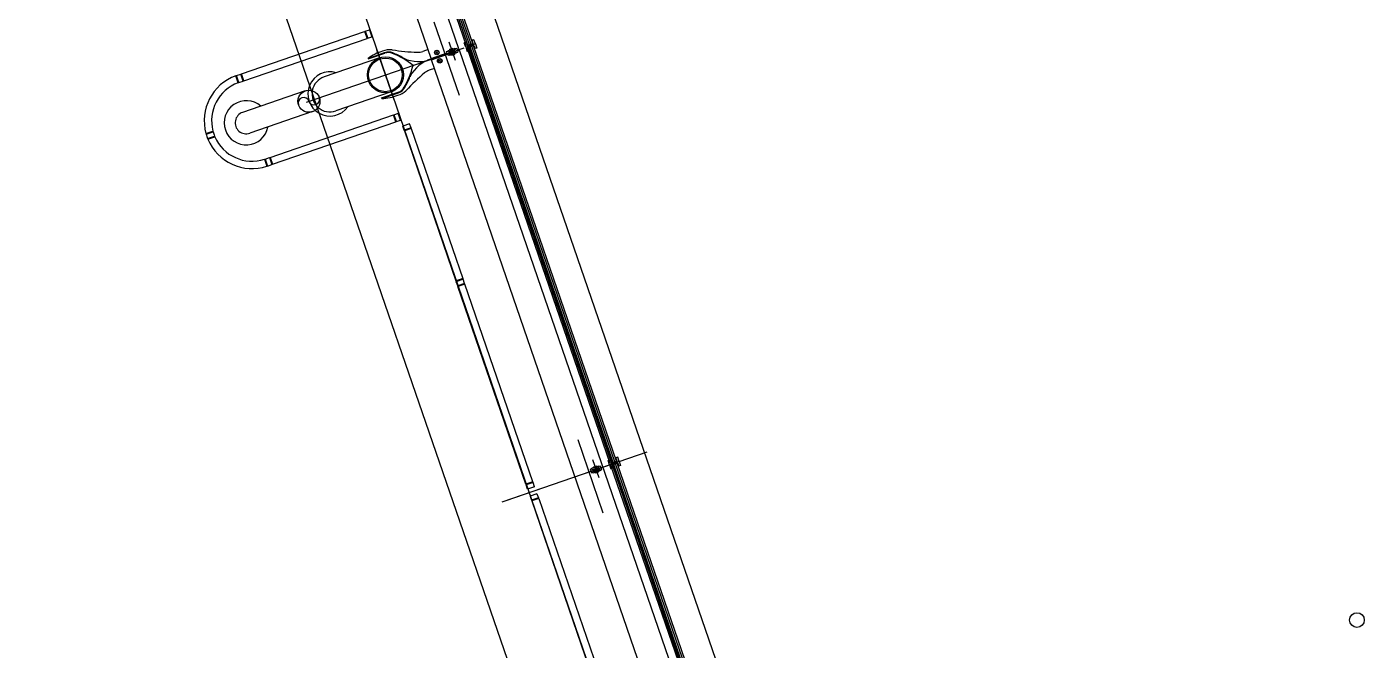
# Model space of a CAD drawing. Extents: x 809487 to 809680, y 818779 to 819225.
# Drawn here: x 809647.13 to 809656.22, y 818863.41 to 818867.65 of the extents above; entities that cross this region are included whole.
import ezdxf

# ---------------------------------------------------------------- set-up
doc = ezdxf.new("R2010")
doc.units = 0
for name, color, linetype in [('F-RC', 7, 'Continuous'), ('MAJ082__', 7, 'Continuous'), ('MAJ214__', 7, 'Continuous'), ('MAJ270__', 7, 'Continuous'), ('MAJ292__', 7, 'Continuous')]:
    doc.layers.add(name, color=color, linetype=linetype)

msp = doc.modelspace()

# ---------------------------------------------------------------- linework, layer by layer
at = {"layer": 'F-RC'}
for p, q in [((809648.5928, 818867.3268), (809649.4302, 818867.6152)), ((809648.6091, 818867.2796), (809649.4465, 818867.5679)), ((809649.4302, 818867.6152), (809649.4465, 818867.5679)), ((809649.4308, 818867.6133), (809649.4356, 818867.6149)), ((809649.4349, 818867.6168), (809649.4633, 818867.6266)), ((809649.4349, 818867.6168), (809649.4512, 818867.5695)), ((809649.4458, 818867.5698), (809649.4505, 818867.5714)), ((809649.4512, 818867.5695), (809649.4796, 818867.5793)), ((809649.4633, 818867.6266), (809649.4796, 818867.5793)), ((809648.5713, 818867.2665), (809648.555, 818867.3138)), ((809648.5598, 818867.3155), (809648.5881, 818867.3252)), ((809648.576, 818867.2682), (809648.5598, 818867.3155)), ((809648.6044, 818867.2779), (809648.5881, 818867.3252)), ((809648.5888, 818867.3233), (809648.5935, 818867.325)), ((809648.6091, 818867.2796), (809648.5928, 818867.3268)), ((809648.6037, 818867.2798), (809648.6085, 818867.2815)), ((809648.576, 818867.2682), (809648.6044, 818867.2779)), ((809648.7882, 818866.7595), (809649.6255, 818867.0479)), ((809649.6418, 818867.0006), (809649.6255, 818867.0479)), ((809649.6262, 818867.046), (809649.6309, 818867.0476)), ((809649.6303, 818867.0495), (809649.6586, 818867.0592)), ((809649.6465, 818867.0022), (809649.6303, 818867.0495)), ((809649.6465, 818867.0022), (809649.6749, 818867.012)), ((809649.6749, 818867.012), (809649.6586, 818867.0592)), ((809648.3523, 818866.9215), (809648.3997, 818866.9378)), ((809648.3537, 818866.9166), (809648.4011, 818866.9329)), ((809648.8045, 818866.7123), (809649.6418, 818867.0006)), ((809649.6412, 818867.0025), (809649.6459, 818867.0041)), ((809649.736, 818866.9881), (809649.6887, 818866.9718)), ((809649.6985, 818866.9434), (809649.6887, 818866.9718)), ((809649.7458, 818866.9597), (809649.6985, 818866.9434)), ((809649.7474, 818866.955), (809649.7001, 818866.9387)), ((809649.7001, 818866.9387), (809650.0509, 818865.9199)), ((809649.702, 818866.9393), (809649.7004, 818866.9441)), ((809649.7458, 818866.9597), (809649.736, 818866.9881)), ((809649.7455, 818866.9543), (809649.7439, 818866.959)), ((809649.7474, 818866.955), (809650.0982, 818865.9362)), ((809648.3635, 818866.8883), (809648.4108, 818866.9046)), ((809648.3654, 818866.8836), (809648.4127, 818866.9)), ((809648.7504, 818866.7466), (809648.7666, 818866.6993)), ((809648.7551, 818866.7481), (809648.7835, 818866.7579)), ((809648.7551, 818866.7481), (809648.7714, 818866.7009)), ((809648.7835, 818866.7579), (809648.7997, 818866.7106)), ((809648.7841, 818866.756), (809648.7888, 818866.7576)), ((809648.7882, 818866.7595), (809648.8045, 818866.7123)), ((809648.7714, 818866.7009), (809648.7997, 818866.7106)), ((809648.7991, 818866.7125), (809648.8038, 818866.7141)), ((809650.0786, 818865.9294), (809650.0509, 818865.9199)), ((809650.0998, 818865.9314), (809650.0526, 818865.9152)), ((809650.0544, 818865.9158), (809650.0528, 818865.9205)), ((809650.0982, 818865.9362), (809650.0786, 818865.9294)), ((809650.0979, 818865.9308), (809650.0963, 818865.9355)), ((809650.1096, 818865.9031), (809650.0998, 818865.9314)), ((809650.0623, 818865.8868), (809650.0526, 818865.9152)), ((809650.1096, 818865.9031), (809650.0623, 818865.8868)), ((809650.1112, 818865.8984), (809650.064, 818865.8821)), ((809650.5263, 818864.5394), (809650.064, 818865.8821)), ((809650.0658, 818865.8827), (809650.0642, 818865.8875)), ((809650.1093, 818865.8977), (809650.1077, 818865.9024)), ((809650.5735, 818864.5557), (809650.1112, 818865.8984)), ((809650.5735, 818864.5557), (809650.5263, 818864.5394)), ((809650.5733, 818864.5503), (809650.5716, 818864.5551)), ((809650.5752, 818864.551), (809650.5279, 818864.5347)), ((809650.5377, 818864.5063), (809650.5279, 818864.5347)), ((809650.5298, 818864.5354), (809650.5281, 818864.5401)), ((809650.5849, 818864.5226), (809650.5377, 818864.5063)), ((809650.6012, 818864.4753), (809650.5539, 818864.4591)), ((809650.5849, 818864.5226), (809650.5752, 818864.551)), ((809650.6012, 818864.4753), (809650.611, 818864.447)), ((809650.5539, 818864.4591), (809650.5637, 818864.4307)), ((809650.611, 818864.447), (809650.5637, 818864.4307)), ((809650.6126, 818864.4423), (809650.5653, 818864.426)), ((809650.5653, 818864.426), (809651.0199, 818863.1059)), ((809650.5656, 818864.4314), (809650.5672, 818864.4266)), ((809650.6091, 818864.4463), (809650.6107, 818864.4416)), ((809650.6126, 818864.4423), (809651.067, 818863.1225))]:
    msp.add_line(p, q, dxfattribs=at)
for radius, start, end in [(0.325, 109.88151, 195.47188), (0.323, 108.99968, 109.88697), (0.275, 110.0418, 194.82936), (0.277, 108.99968, 110.03427), (0.325, 196.35465, 199), (0.323, 195.45001, 196.33825), (0.277, 194.85953, 195.89583), (0.275, 195.87323, 199), (0.275, 199, 202.12677), (0.325, 199, 201.64535), (0.323, 201.66174, 202.54999), (0.325, 202.52811, 288.11849), (0.277, 202.10417, 203.14047), (0.275, 203.17064, 287.9582), (0.277, 287.96572, 289.00032), (0.323, 288.11303, 289.00032)]:
    msp.add_arc((809648.6656, 818867.0082), radius, start, end, dxfattribs=at)
at = {"layer": 'MAJ082__'}
for p, q in [((809649.027, 818867.2119), (809648.6013, 818867.0653)), ((809649.0759, 818867.0701), (809648.6501, 818866.9235))]:
    msp.add_line(p, q, dxfattribs=at)
msp.add_circle((809649.0514, 818867.141), 0.075, dxfattribs=at)
for centre, radius, start, end in [((809648.6257, 818866.9944), 0.15, 49, 349), ((809649.016, 818867.1288), 0.0375, 19, 199), ((809649.0869, 818867.1532), 0.0375, 199, 19), ((809648.6257, 818866.9944), 0.075, 108.99964, 289.00049)]:
    msp.add_arc(centre, radius, start, end, dxfattribs=at)
at = {"layer": 'MAJ214__'}
for p, q in [((809650.0709, 818867.4974), (809648.1192, 818873.1657)), ((809650.1316, 818867.5209), (809649.1598, 818870.3433)), ((809650.1323, 818867.5211), (809649.1605, 818870.3435)), ((809650.1418, 818867.5244), (809649.17, 818870.3468)), ((809650.1531, 818867.5283), (809649.1813, 818870.3507)), ((809649.8818, 818867.4322), (809649.9906, 818867.4697)), ((809649.8851, 818867.4228), (809649.9938, 818867.4602)), ((809649.9873, 818867.4791), (809649.9977, 818867.4827)), ((809649.9906, 818867.4697), (809649.9873, 818867.4791)), ((809649.9971, 818867.4508), (809649.9938, 818867.4602)), ((809650.042, 818867.4993), (809649.998, 818867.4841)), ((809649.9994, 818867.4767), (809650.007, 818867.4793)), ((809650.0127, 818867.4627), (809650.0051, 818867.4601)), ((809650.0071, 818867.4793), (809650.0379, 818867.4899)), ((809650.0078, 818867.4917), (809650.0296, 818867.4992)), ((809650.0084, 818867.493), (809650.0078, 818867.4917)), ((809650.0078, 818867.4917), (809650.0088, 818867.4889)), ((809650.0283, 818867.4999), (809650.0084, 818867.493)), ((809650.0088, 818867.4889), (809650.0305, 818867.4964)), ((809650.0112, 818867.4897), (809650.0108, 818867.4891)), ((809650.011, 818867.4886), (809650.0108, 818867.4891)), ((809650.0128, 818867.4628), (809650.0436, 818867.4734)), ((809650.0418, 818867.4638), (809650.02, 818867.4563)), ((809650.0427, 818867.4609), (809650.021, 818867.4535)), ((809650.0282, 818867.4956), (809650.0288, 818867.4953)), ((809650.0283, 818867.4999), (809650.0296, 818867.4992)), ((809650.029, 818867.4948), (809650.0288, 818867.4953)), ((809650.0296, 818867.4992), (809650.0305, 818867.4964)), ((809650.0455, 818867.4926), (809650.0379, 818867.4899)), ((809650.0399, 818867.4631), (809650.0396, 818867.4641)), ((809650.0418, 818867.4638), (809650.0427, 818867.4609)), ((809650.0421, 818867.4597), (809650.0427, 818867.4609)), ((809650.0431, 818867.4983), (809650.0535, 818867.5019)), ((809650.0528, 818867.47), (809650.0632, 818867.4736)), ((809650.0535, 818867.5019), (809650.0567, 818867.4925)), ((809650.0567, 818867.4925), (809650.0709, 818867.4974)), ((809650.06, 818867.483), (809650.0742, 818867.4879)), ((809650.06, 818867.483), (809650.0632, 818867.4736)), ((809652.026, 818861.8195), (809650.0742, 818867.4879)), ((809651.1083, 818864.6843), (809650.1365, 818867.5067)), ((809651.109, 818864.6846), (809650.1372, 818867.507)), ((809651.1185, 818864.6878), (809650.1467, 818867.5102)), ((809651.1298, 818864.6918), (809650.158, 818867.5141)), ((809650.0075, 818867.4544), (809649.9971, 818867.4508)), ((809650.02, 818867.4563), (809650.021, 818867.4535)), ((809650.0223, 818867.4528), (809650.021, 818867.4535)), ((809650.0219, 818867.4569), (809650.0216, 818867.4579)), ((809650.0223, 818867.4528), (809650.0421, 818867.4597)), ((809650.964, 818864.6426), (809650.9744, 818864.6462)), ((809651.0187, 818864.6627), (809650.9747, 818864.6476)), ((809650.9838, 818864.6428), (809651.0146, 818864.6534)), ((809650.9845, 818864.6552), (809651.0063, 818864.6627)), ((809650.9851, 818864.6565), (809650.9845, 818864.6552)), ((809650.9845, 818864.6552), (809650.9855, 818864.6524)), ((809651.005, 818864.6633), (809650.9851, 818864.6565)), ((809650.9855, 818864.6524), (809651.0072, 818864.6598)), ((809650.9879, 818864.6532), (809650.9876, 818864.6525)), ((809650.9877, 818864.6521), (809650.9876, 818864.6525)), ((809651.0049, 818864.659), (809651.0055, 818864.6587)), ((809651.005, 818864.6633), (809651.0063, 818864.6627)), ((809651.0057, 818864.6582), (809651.0055, 818864.6587)), ((809651.0063, 818864.6627), (809651.0072, 818864.6598)), ((809651.0222, 818864.656), (809651.0146, 818864.6534)), ((809651.0198, 818864.6618), (809651.0302, 818864.6654)), ((809651.0302, 818864.6654), (809651.04, 818864.637)), ((809652.085, 818861.8478), (809651.1132, 818864.6702)), ((809652.0858, 818861.848), (809651.1139, 818864.6704)), ((809652.0952, 818861.8513), (809651.1234, 818864.6737)), ((809652.1066, 818861.8552), (809651.1347, 818864.6776)), ((809650.9738, 818864.6142), (809650.964, 818864.6426)), ((809650.9842, 818864.6178), (809650.9738, 818864.6142)), ((809650.9761, 818864.6401), (809650.9837, 818864.6427)), ((809650.9894, 818864.6262), (809650.9818, 818864.6236)), ((809650.9895, 818864.6262), (809651.0203, 818864.6368)), ((809651.0185, 818864.6272), (809650.9967, 818864.6197)), ((809650.9967, 818864.6197), (809650.9977, 818864.6169)), ((809651.0195, 818864.6244), (809650.9977, 818864.6169)), ((809650.999, 818864.6163), (809650.9977, 818864.6169)), ((809650.9986, 818864.6204), (809650.9983, 818864.6213)), ((809650.999, 818864.6163), (809651.0188, 818864.6231)), ((809651.0166, 818864.6266), (809651.0163, 818864.6275)), ((809651.0185, 818864.6272), (809651.0195, 818864.6244)), ((809651.0188, 818864.6231), (809651.0195, 818864.6244)), ((809651.0295, 818864.6334), (809651.04, 818864.637))]:
    msp.add_line(p, q, dxfattribs=at)
for points in [[(809649.4534, 818867.4318), (809649.5662, 818867.4707)], [(809650.0086, 818867.4534), (809650.0526, 818867.4686)], [(809649.5472, 818867.1593), (809649.66, 818867.1982)], [(809650.9853, 818864.6169), (809651.0293, 818864.632)]]:
    msp.add_lwpolyline(points, dxfattribs=at)
for centre, radius in [((809649.921, 818867.4722), 0.0155), ((809649.921, 818867.4722), 0.0135), ((809649.921, 818867.4722), 0.0042), ((809650.0253, 818867.4763), 0.006), ((809649.9405, 818867.4154), 0.0155), ((809649.9405, 818867.4154), 0.0135), ((809649.9405, 818867.4154), 0.0042), ((809651.002, 818864.6398), 0.006)]:
    msp.add_circle(centre, radius, dxfattribs=at)
for centre, radius, start, end in [((809649.592, 818867.3958), 0.0792, 68.03764, 109), ((809649.4096, 818866.9434), 0.567, 59.89592, 68.03764), ((809650.0253, 818867.4763), 0.0095, 146.69488, 251.30512), ((809650.0253, 818867.4763), 0.0109, 101.1265, 116.87349), ((809650.0253, 818867.4763), 0.0109, 281.1265, 296.87349), ((809650.0253, 818867.4763), 0.0095, 325.18264, 72.81736), ((809649.704, 818867.4512), 0.02, 239.89592, 251.32459), ((809649.7959, 818867.6409), 0.2307, 244.76877, 292.32268), ((809649.9459, 818867.2055), 0.2307, 105.67731, 153.23123), ((809649.9459, 818867.2055), 0.2307, 105.67731, 112.32268), ((809649.7959, 818867.6409), 0.2307, 285.67731, 292.32268), ((809649.2119, 818867.5173), 0.567, 329.96236, 338.10407), ((809649.7566, 818867.2984), 0.02, 146.67541, 158.10407), ((809649.6342, 818867.2731), 0.0792, 289, 329.96236), ((809651.002, 818864.6398), 0.0095, 146.69488, 251.30512), ((809651.002, 818864.6398), 0.0109, 101.1265, 116.87349), ((809651.002, 818864.6398), 0.0095, 325.18264, 72.81736), ((809651.002, 818864.6398), 0.0109, 281.1265, 296.87349)]:
    msp.add_arc(centre, radius, start, end, dxfattribs=at)
for points, degree in [([(809649.9977, 818867.4834), (809649.9977, 818867.4835), (809649.9977, 818867.4835), (809649.9977, 818867.4836), (809649.9977, 818867.4837), (809649.9978, 818867.4838), (809649.9978, 818867.4838), (809649.9978, 818867.4839), (809649.9978, 818867.4839), (809649.9978, 818867.4839), (809649.9978, 818867.484), (809649.9979, 818867.484), (809649.9979, 818867.4841), (809649.998, 818867.4841), (809649.998, 818867.4841), (809649.998, 818867.4841)], 3), ([(809649.9985, 818867.4772), (809649.9985, 818867.4776), (809649.9984, 818867.4779), (809649.9982, 818867.4788), (809649.9981, 818867.4793), (809649.9979, 818867.4804), (809649.9978, 818867.481), (809649.9977, 818867.4822), (809649.9977, 818867.4828), (809649.9977, 818867.4834)], 3), ([(809649.9985, 818867.4772), (809649.9986, 818867.4772), (809649.9986, 818867.4772), (809649.9986, 818867.4771), (809649.9986, 818867.4771), (809649.9986, 818867.4771), (809649.9986, 818867.4771), (809649.9986, 818867.4771)], 3), ([(809649.9994, 818867.4767), (809649.9994, 818867.4767), (809649.9994, 818867.4767), (809649.9993, 818867.4767), (809649.9993, 818867.4767), (809649.9992, 818867.4766), (809649.9992, 818867.4766), (809649.9991, 818867.4767), (809649.999, 818867.4767), (809649.9988, 818867.4767), (809649.9988, 818867.4768), (809649.9987, 818867.4769), (809649.9986, 818867.477), (809649.9986, 818867.4771)], 3), ([(809650.0047, 818867.4594), (809650.0047, 818867.4594), (809650.0047, 818867.4594), (809650.0047, 818867.4595), (809650.0047, 818867.4596), (809650.0047, 818867.4598), (809650.0047, 818867.4598), (809650.0048, 818867.46), (809650.0049, 818867.46), (809650.005, 818867.4601), (809650.005, 818867.4601), (809650.0051, 818867.4601), (809650.0051, 818867.4601), (809650.0051, 818867.4601)], 3), ([(809650.007, 818867.4793), (809650.007, 818867.4793), (809650.007, 818867.4793), (809650.007, 818867.4791), (809650.0071, 818867.4789), (809650.0072, 818867.4783), (809650.0073, 818867.4779), (809650.0075, 818867.4767), (809650.0076, 818867.4757), (809650.008, 818867.4734), (809650.0083, 818867.4722), (809650.0091, 818867.4699), (809650.0096, 818867.4688), (809650.0106, 818867.4667), (809650.0111, 818867.4658), (809650.0118, 818867.4645), (809650.0121, 818867.464), (809650.0124, 818867.4633), (809650.0125, 818867.4631), (809650.0126, 818867.4629), (809650.0127, 818867.4628), (809650.0127, 818867.4627)], 3), ([(809650.007, 818867.4793), (809650.007, 818867.4793), (809650.0071, 818867.4793), (809650.0071, 818867.4793)], 2), ([(809650.0128, 818867.4628), (809650.0128, 818867.4628), (809650.0127, 818867.4628), (809650.0127, 818867.4627)], 2), ([(809650.0128, 818867.4628), (809650.0128, 818867.4628), (809650.0127, 818867.4628), (809650.0127, 818867.4627)], 2), ([(809650.0182, 818867.4829), (809650.0182, 818867.4829), (809650.0182, 818867.4828), (809650.0181, 818867.4828), (809650.0181, 818867.4827), (809650.0179, 818867.4824), (809650.0178, 818867.4823), (809650.0176, 818867.4819), (809650.0175, 818867.4817), (809650.0173, 818867.4816)], 3), ([(809650.0203, 818867.4861), (809650.0192, 818867.4844), (809650.0182, 818867.4829)], 2), ([(809650.0222, 818867.4673), (809650.0224, 818867.4673), (809650.0226, 818867.4672), (809650.023, 818867.4671), (809650.0232, 818867.467), (809650.0235, 818867.4669), (809650.0236, 818867.4669), (809650.0237, 818867.4669), (809650.0237, 818867.4669), (809650.0237, 818867.4668)], 3), ([(809650.0268, 818867.4858), (809650.0251, 818867.4864), (809650.0232, 818867.4871)], 2), ([(809650.0237, 818867.4668), (809650.0254, 818867.4663), (809650.0274, 818867.4656)], 2), ([(809650.0283, 818867.4853), (809650.0281, 818867.4854), (809650.0279, 818867.4855), (809650.0275, 818867.4856), (809650.0273, 818867.4857), (809650.0271, 818867.4858), (809650.027, 818867.4858), (809650.0269, 818867.4858), (809650.0269, 818867.4858), (809650.0268, 818867.4858)], 3), ([(809650.0302, 818867.4666), (809650.0314, 818867.4683), (809650.0324, 818867.4698)], 2), ([(809650.0324, 818867.4698), (809650.0324, 818867.4698), (809650.0324, 818867.4699), (809650.0324, 818867.4699), (809650.0325, 818867.47), (809650.0326, 818867.4702), (809650.0328, 818867.4704), (809650.033, 818867.4708), (809650.0331, 818867.471), (809650.0332, 818867.4711)], 3), ([(809650.0436, 818867.4734), (809650.0436, 818867.4734), (809650.0436, 818867.4734), (809650.0435, 818867.4736), (809650.0435, 818867.4738), (809650.0433, 818867.4744), (809650.0433, 818867.4747), (809650.0431, 818867.476), (809650.043, 818867.477), (809650.0425, 818867.4793), (809650.0422, 818867.4805), (809650.0415, 818867.4828), (809650.041, 818867.4839), (809650.04, 818867.486), (809650.0395, 818867.4869), (809650.0388, 818867.4882), (809650.0385, 818867.4887), (809650.0381, 818867.4893), (809650.038, 818867.4896), (809650.0379, 818867.4898), (809650.0379, 818867.4899), (809650.0379, 818867.4899)], 3), ([(809650.042, 818867.4993), (809650.042, 818867.4993), (809650.042, 818867.4993), (809650.0421, 818867.4993), (809650.0422, 818867.4993), (809650.0422, 818867.4992), (809650.0423, 818867.4992), (809650.0423, 818867.4992), (809650.0424, 818867.4992), (809650.0424, 818867.4991), (809650.0424, 818867.4991), (809650.0425, 818867.4991), (809650.0425, 818867.499), (809650.0426, 818867.499), (809650.0426, 818867.4989), (809650.0427, 818867.4989)], 3), ([(809650.0427, 818867.4989), (809650.043, 818867.4984), (809650.0434, 818867.4979), (809650.0441, 818867.4969), (809650.0444, 818867.4964), (809650.0449, 818867.4954), (809650.0452, 818867.495), (809650.0455, 818867.4942), (809650.0457, 818867.4938), (809650.0458, 818867.4935)], 3), ([(809650.0512, 818867.476), (809650.0505, 818867.4758), (809650.0499, 818867.4756), (809650.0483, 818867.475), (809650.0474, 818867.4747), (809650.0458, 818867.4742), (809650.0452, 818867.474), (809650.0443, 818867.4736), (809650.0439, 818867.4735), (809650.0436, 818867.4734)], 3), ([(809650.0512, 818867.476), (809650.0503, 818867.4757), (809650.0494, 818867.4754), (809650.0486, 818867.4751), (809650.0473, 818867.4747), (809650.046, 818867.4742), (809650.0447, 818867.4738), (809650.0444, 818867.4737), (809650.044, 818867.4735), (809650.0436, 818867.4734)], 3), ([(809650.0459, 818867.4933), (809650.0459, 818867.4933), (809650.0459, 818867.4933), (809650.0459, 818867.4932), (809650.0459, 818867.4931), (809650.0459, 818867.4929), (809650.0458, 818867.4929), (809650.0458, 818867.4927), (809650.0457, 818867.4927), (809650.0456, 818867.4926), (809650.0456, 818867.4926), (809650.0455, 818867.4926), (809650.0455, 818867.4926), (809650.0455, 818867.4926)], 3), ([(809650.0459, 818867.4933), (809650.0459, 818867.4933), (809650.0459, 818867.4934), (809650.0458, 818867.4934), (809650.0458, 818867.4934), (809650.0458, 818867.4935), (809650.0458, 818867.4935), (809650.0458, 818867.4935)], 3), ([(809650.0512, 818867.476), (809650.0512, 818867.476), (809650.0512, 818867.476), (809650.0512, 818867.476), (809650.0513, 818867.476), (809650.0514, 818867.476), (809650.0514, 818867.476), (809650.0515, 818867.476), (809650.0516, 818867.476), (809650.0517, 818867.4759), (809650.0518, 818867.4759), (809650.0519, 818867.4758), (809650.0519, 818867.4757), (809650.052, 818867.4756)], 3), ([(809650.052, 818867.4754), (809650.052, 818867.4755), (809650.052, 818867.4755), (809650.052, 818867.4755), (809650.052, 818867.4756), (809650.052, 818867.4756), (809650.052, 818867.4756), (809650.052, 818867.4756)], 3), ([(809650.052, 818867.4754), (809650.0521, 818867.4751), (809650.0522, 818867.4748), (809650.0524, 818867.4739), (809650.0525, 818867.4734), (809650.0527, 818867.4723), (809650.0527, 818867.4717), (809650.0528, 818867.4705), (809650.0529, 818867.4699), (809650.0529, 818867.4693)], 3), ([(809650.0529, 818867.4693), (809650.0529, 818867.4692), (809650.0528, 818867.4692), (809650.0528, 818867.4691), (809650.0528, 818867.469), (809650.0528, 818867.4689), (809650.0528, 818867.4689), (809650.0528, 818867.4688), (809650.0528, 818867.4688), (809650.0527, 818867.4688), (809650.0527, 818867.4687), (809650.0527, 818867.4687), (809650.0527, 818867.4686), (809650.0526, 818867.4686), (809650.0526, 818867.4686), (809650.0526, 818867.4686)], 3), ([(809650.0047, 818867.4594), (809650.0047, 818867.4594), (809650.0047, 818867.4593), (809650.0047, 818867.4593), (809650.0047, 818867.4593), (809650.0048, 818867.4592), (809650.0048, 818867.4592), (809650.0048, 818867.4592)], 3), ([(809650.0079, 818867.4538), (809650.0075, 818867.4543), (809650.0072, 818867.4548), (809650.0065, 818867.4558), (809650.0062, 818867.4563), (809650.0057, 818867.4572), (809650.0054, 818867.4577), (809650.005, 818867.4585), (809650.0049, 818867.4589), (809650.0048, 818867.4592)], 3), ([(809650.0086, 818867.4534), (809650.0086, 818867.4534), (809650.0085, 818867.4534), (809650.0084, 818867.4534), (809650.0084, 818867.4534), (809650.0083, 818867.4535), (809650.0083, 818867.4535), (809650.0082, 818867.4535), (809650.0082, 818867.4535), (809650.0082, 818867.4536), (809650.0081, 818867.4536), (809650.0081, 818867.4536), (809650.008, 818867.4537), (809650.008, 818867.4537), (809650.0079, 818867.4538), (809650.0079, 818867.4538)], 3), ([(809650.9744, 818864.6468), (809650.9744, 818864.6469), (809650.9744, 818864.647), (809650.9744, 818864.6471), (809650.9744, 818864.6471), (809650.9745, 818864.6472), (809650.9745, 818864.6472), (809650.9745, 818864.6473), (809650.9745, 818864.6473), (809650.9745, 818864.6474), (809650.9745, 818864.6474), (809650.9746, 818864.6475), (809650.9746, 818864.6475), (809650.9747, 818864.6476), (809650.9747, 818864.6476), (809650.9747, 818864.6476)], 3), ([(809650.9753, 818864.6407), (809650.9752, 818864.641), (809650.9751, 818864.6414), (809650.9749, 818864.6422), (809650.9748, 818864.6428), (809650.9746, 818864.6439), (809650.9745, 818864.6444), (809650.9744, 818864.6456), (809650.9744, 818864.6462), (809650.9744, 818864.6468)], 3), ([(809650.9949, 818864.6463), (809650.9949, 818864.6463), (809650.9949, 818864.6463), (809650.9948, 818864.6462), (809650.9948, 818864.6461), (809650.9946, 818864.6459), (809650.9945, 818864.6457), (809650.9943, 818864.6454), (809650.9942, 818864.6452), (809650.994, 818864.645)], 3), ([(809650.997, 818864.6496), (809650.9959, 818864.6478), (809650.9949, 818864.6463)], 2), ([(809651.0036, 818864.6493), (809651.0018, 818864.6499), (809650.9999, 818864.6505)], 2), ([(809651.005, 818864.6488), (809651.0048, 818864.6489), (809651.0046, 818864.6489), (809651.0042, 818864.6491), (809651.004, 818864.6491), (809651.0038, 818864.6492), (809651.0037, 818864.6492), (809651.0036, 818864.6493), (809651.0036, 818864.6493), (809651.0036, 818864.6493)], 3), ([(809651.0203, 818864.6368), (809651.0203, 818864.6369), (809651.0203, 818864.6369), (809651.0202, 818864.637), (809651.0202, 818864.6372), (809651.0201, 818864.6378), (809651.02, 818864.6382), (809651.0198, 818864.6394), (809651.0197, 818864.6405), (809651.0192, 818864.6427), (809651.0189, 818864.6439), (809651.0182, 818864.6462), (809651.0177, 818864.6473), (809651.0167, 818864.6494), (809651.0162, 818864.6504), (809651.0155, 818864.6517), (809651.0152, 818864.6521), (809651.0148, 818864.6528), (809651.0147, 818864.653), (809651.0146, 818864.6533), (809651.0146, 818864.6533), (809651.0146, 818864.6534)], 3), ([(809651.0187, 818864.6627), (809651.0187, 818864.6627), (809651.0188, 818864.6627), (809651.0188, 818864.6627), (809651.0189, 818864.6627), (809651.0189, 818864.6627), (809651.019, 818864.6627), (809651.019, 818864.6626), (809651.0191, 818864.6626), (809651.0191, 818864.6626), (809651.0191, 818864.6625), (809651.0192, 818864.6625), (809651.0192, 818864.6625), (809651.0193, 818864.6624), (809651.0193, 818864.6624), (809651.0194, 818864.6623)], 3), ([(809651.0194, 818864.6623), (809651.0197, 818864.6618), (809651.0201, 818864.6614), (809651.0208, 818864.6604), (809651.0211, 818864.6599), (809651.0216, 818864.6589), (809651.0219, 818864.6584), (809651.0222, 818864.6576), (809651.0224, 818864.6573), (809651.0225, 818864.657)], 3), ([(809651.0226, 818864.6568), (809651.0226, 818864.6567), (809651.0226, 818864.6567), (809651.0226, 818864.6566), (809651.0226, 818864.6565), (809651.0226, 818864.6564), (809651.0225, 818864.6563), (809651.0225, 818864.6562), (809651.0224, 818864.6561), (809651.0223, 818864.6561), (809651.0223, 818864.656), (809651.0222, 818864.656), (809651.0222, 818864.656), (809651.0222, 818864.656)], 3), ([(809651.0226, 818864.6568), (809651.0226, 818864.6568), (809651.0226, 818864.6568), (809651.0225, 818864.6568), (809651.0225, 818864.6569), (809651.0225, 818864.6569), (809651.0225, 818864.6569), (809651.0225, 818864.657)], 3), ([(809650.9753, 818864.6407), (809650.9753, 818864.6407), (809650.9753, 818864.6406), (809650.9753, 818864.6406), (809650.9753, 818864.6406), (809650.9753, 818864.6405), (809650.9753, 818864.6405), (809650.9753, 818864.6405)], 3), ([(809650.9761, 818864.6401), (809650.9761, 818864.6401), (809650.9761, 818864.6401), (809650.976, 818864.6401), (809650.976, 818864.6401), (809650.9759, 818864.6401), (809650.9759, 818864.6401), (809650.9758, 818864.6401), (809650.9757, 818864.6401), (809650.9755, 818864.6402), (809650.9755, 818864.6402), (809650.9754, 818864.6404), (809650.9753, 818864.6404), (809650.9753, 818864.6405)], 3), ([(809650.9814, 818864.6228), (809650.9814, 818864.6228), (809650.9814, 818864.6229), (809650.9814, 818864.623), (809650.9814, 818864.6231), (809650.9814, 818864.6232), (809650.9814, 818864.6233), (809650.9815, 818864.6234), (809650.9816, 818864.6234), (809650.9817, 818864.6235), (809650.9817, 818864.6236), (809650.9818, 818864.6236), (809650.9818, 818864.6236), (809650.9818, 818864.6236)], 3), ([(809650.9814, 818864.6228), (809650.9814, 818864.6228), (809650.9814, 818864.6228), (809650.9814, 818864.6227), (809650.9814, 818864.6227), (809650.9815, 818864.6227), (809650.9815, 818864.6226), (809650.9815, 818864.6226)], 3), ([(809650.9846, 818864.6173), (809650.9842, 818864.6177), (809650.9839, 818864.6182), (809650.9832, 818864.6192), (809650.9829, 818864.6197), (809650.9824, 818864.6207), (809650.9821, 818864.6212), (809650.9817, 818864.622), (809650.9816, 818864.6223), (809650.9815, 818864.6226)], 3), ([(809650.9837, 818864.6427), (809650.9837, 818864.6428), (809650.9838, 818864.6428), (809650.9838, 818864.6428)], 2), ([(809650.9837, 818864.6427), (809650.9837, 818864.6427), (809650.9837, 818864.6427), (809650.9837, 818864.6426), (809650.9838, 818864.6424), (809650.9839, 818864.6418), (809650.984, 818864.6414), (809650.9842, 818864.6401), (809650.9843, 818864.6391), (809650.9847, 818864.6369), (809650.985, 818864.6357), (809650.9858, 818864.6333), (809650.9863, 818864.6322), (809650.9873, 818864.6301), (809650.9878, 818864.6292), (809650.9885, 818864.6279), (809650.9888, 818864.6274), (809650.9891, 818864.6268), (809650.9892, 818864.6266), (809650.9893, 818864.6263), (809650.9894, 818864.6262), (809650.9894, 818864.6262)], 3), ([(809650.9853, 818864.6169), (809650.9853, 818864.6168), (809650.9852, 818864.6168), (809650.9851, 818864.6169), (809650.9851, 818864.6169), (809650.985, 818864.6169), (809650.985, 818864.6169), (809650.9849, 818864.617), (809650.9849, 818864.617), (809650.9849, 818864.617), (809650.9848, 818864.617), (809650.9848, 818864.6171), (809650.9847, 818864.6171), (809650.9847, 818864.6172), (809650.9846, 818864.6172), (809650.9846, 818864.6173)], 3), ([(809650.9895, 818864.6262), (809650.9895, 818864.6262), (809650.9894, 818864.6262), (809650.9894, 818864.6262)], 2), ([(809650.9895, 818864.6262), (809650.9895, 818864.6262), (809650.9894, 818864.6262), (809650.9894, 818864.6262)], 2), ([(809650.9989, 818864.6308), (809650.9991, 818864.6307), (809650.9993, 818864.6307), (809650.9997, 818864.6305), (809650.9999, 818864.6305), (809651.0002, 818864.6304), (809651.0003, 818864.6303), (809651.0004, 818864.6303), (809651.0004, 818864.6303), (809651.0004, 818864.6303)], 3), ([(809651.0004, 818864.6303), (809651.0021, 818864.6297), (809651.0041, 818864.629)], 2), ([(809651.0069, 818864.63), (809651.0081, 818864.6317), (809651.0091, 818864.6333)], 2), ([(809651.0091, 818864.6333), (809651.0091, 818864.6333), (809651.0091, 818864.6333), (809651.0091, 818864.6334), (809651.0092, 818864.6335), (809651.0093, 818864.6337), (809651.0095, 818864.6339), (809651.0097, 818864.6342), (809651.0098, 818864.6344), (809651.0099, 818864.6346)], 3), ([(809651.0279, 818864.6395), (809651.0273, 818864.6392), (809651.0266, 818864.639), (809651.025, 818864.6385), (809651.0241, 818864.6381), (809651.0225, 818864.6376), (809651.0219, 818864.6374), (809651.021, 818864.6371), (809651.0206, 818864.637), (809651.0203, 818864.6368)], 3), ([(809651.0279, 818864.6395), (809651.027, 818864.6392), (809651.0261, 818864.6389), (809651.0253, 818864.6385), (809651.024, 818864.6381), (809651.0227, 818864.6377), (809651.0214, 818864.6372), (809651.0211, 818864.6371), (809651.0207, 818864.637), (809651.0203, 818864.6368)], 3), ([(809651.0279, 818864.6395), (809651.0279, 818864.6395), (809651.0279, 818864.6395), (809651.0279, 818864.6395), (809651.028, 818864.6395), (809651.0281, 818864.6395), (809651.0281, 818864.6395), (809651.0282, 818864.6395), (809651.0283, 818864.6395), (809651.0284, 818864.6394), (809651.0285, 818864.6393), (809651.0286, 818864.6392), (809651.0286, 818864.6392), (809651.0287, 818864.6391)], 3), ([(809651.0287, 818864.6389), (809651.0287, 818864.6389), (809651.0287, 818864.6389), (809651.0287, 818864.639), (809651.0287, 818864.639), (809651.0287, 818864.6391), (809651.0287, 818864.6391), (809651.0287, 818864.6391)], 3), ([(809651.0287, 818864.6389), (809651.0288, 818864.6386), (809651.0289, 818864.6382), (809651.0291, 818864.6374), (809651.0292, 818864.6368), (809651.0294, 818864.6357), (809651.0294, 818864.6351), (809651.0295, 818864.6339), (809651.0296, 818864.6333), (809651.0296, 818864.6327)], 3), ([(809651.0296, 818864.6327), (809651.0296, 818864.6327), (809651.0296, 818864.6326), (809651.0295, 818864.6325), (809651.0295, 818864.6325), (809651.0295, 818864.6324), (809651.0295, 818864.6323), (809651.0295, 818864.6323), (809651.0295, 818864.6323), (809651.0294, 818864.6322), (809651.0294, 818864.6322), (809651.0294, 818864.6321), (809651.0294, 818864.6321), (809651.0293, 818864.632), (809651.0293, 818864.632), (809651.0293, 818864.632)], 3)]:
    msp.add_open_spline(points, degree=degree, dxfattribs=at)
at = {"layer": 'MAJ270__'}
for p, q in [((809647.6181, 818872.9932), (809649.5715, 818867.3201)), ((809647.1347, 818872.8268), (809651.2412, 818860.9005)), ((809650.0749, 818867.1787), (809649.9032, 818867.6773)), ((809649.0355, 818867.1355), (809650.1075, 818867.5046)), ((809649.5119, 818867.493), (809649.6293, 818867.1521)), ((809650.0016, 818867.545), (809650.0444, 818867.4207)), ((809650.1647, 818867.5323), (809650.1696, 818867.5181)), ((809649.5715, 818867.3201), (809651.5249, 818861.647)), ((809651.0516, 818864.3422), (809650.8799, 818864.8408)), ((809650.3912, 818864.4295), (809651.3494, 818864.7594)), ((809650.9783, 818864.7085), (809651.0211, 818864.5842)), ((809651.1414, 818864.6957), (809651.1463, 818864.6816)), ((809650.6103, 818864.3032), (809650.5002, 818864.6228))]:
    msp.add_line(p, q, dxfattribs=at)
msp.add_lwpolyline([(809650.364, 818864.4201), (809651.1217, 818864.681)], dxfattribs=at)
for centre, radius in [((809650.1672, 818867.5252), 0.003), ((809651.1439, 818864.6886), 0.003), ((809656.1714, 818863.6167), 0.05)]:
    msp.add_circle(centre, radius, dxfattribs=at)
at = {"layer": 'MAJ292__'}
for p, q in [((809652.3097, 818861.9172), (809648.4029, 818873.2634)), ((809649.8818, 818867.4322), (809647.9301, 818873.1006)), ((809650.1222, 818867.5176), (809649.1503, 818870.34)), ((809650.1647, 818867.5323), (809649.1929, 818870.3547)), ((809650.173, 818867.5589), (809650.1607, 818867.5547)), ((809650.1681, 818867.5334), (809650.1607, 818867.5547)), ((809650.1828, 818867.5306), (809650.173, 818867.5589)), ((809650.1148, 818867.5389), (809650.1075, 818867.5364)), ((809650.1173, 818867.508), (809650.1075, 818867.5364)), ((809650.1222, 818867.5176), (809650.1148, 818867.5389)), ((809650.1828, 818867.5306), (809650.1173, 818867.508)), ((809650.1828, 818867.5306), (809650.1173, 818867.508)), ((809650.1173, 818867.508), (809650.1271, 818867.4797)), ((809650.168, 818867.5334), (809650.1222, 818867.5176)), ((809650.1729, 818867.5193), (809650.1271, 818867.5035)), ((809651.0989, 818864.6811), (809650.1271, 818867.5035)), ((809650.1271, 818867.5035), (809650.1344, 818867.4822)), ((809650.1344, 818867.4822), (809650.1271, 818867.4797)), ((809651.1414, 818864.6957), (809650.1697, 818867.5178)), ((809650.1729, 818867.5193), (809650.1803, 818867.498)), ((809650.1926, 818867.5022), (809650.1803, 818867.498)), ((809650.1828, 818867.5306), (809650.1926, 818867.5022)), ((809649.5317, 818867.4357), (809649.155, 818867.306)), ((809651.8369, 818861.7544), (809649.8851, 818867.4228)), ((809649.6113, 818867.2045), (809649.2346, 818867.0748)), ((809651.0915, 818864.7024), (809651.0842, 818864.6998)), ((809651.094, 818864.6715), (809651.0842, 818864.6998)), ((809651.0989, 818864.6811), (809651.0915, 818864.7024)), ((809651.1595, 818864.694), (809651.094, 818864.6715)), ((809651.1595, 818864.694), (809651.094, 818864.6715)), ((809651.094, 818864.6715), (809651.1038, 818864.6431)), ((809651.1448, 818864.6969), (809651.0989, 818864.6811)), ((809651.1496, 818864.6827), (809651.1038, 818864.6669)), ((809652.0756, 818861.8445), (809651.1038, 818864.6669)), ((809651.1038, 818864.6669), (809651.1111, 818864.6456)), ((809651.1111, 818864.6456), (809651.1038, 818864.6431)), ((809651.1497, 818864.7224), (809651.1374, 818864.7182)), ((809651.1448, 818864.6969), (809651.1374, 818864.7182)), ((809652.1181, 818861.8592), (809651.1463, 818864.6816)), ((809651.1496, 818864.6827), (809651.157, 818864.6614)), ((809651.1595, 818864.694), (809651.1497, 818864.7224)), ((809651.1693, 818864.6657), (809651.157, 818864.6614)), ((809651.1595, 818864.694), (809651.1693, 818864.6657))]:
    msp.add_line(p, q, dxfattribs=at)
for points in [[(809649.4534, 818867.4318), (809649.4548, 818867.4278), (809649.5676, 818867.4667)], [(809649.8615, 818867.4913), (809649.8247, 818867.4787)], [(809649.9055, 818867.3637), (809649.8686, 818867.351)], [(809649.5472, 818867.1593), (809649.5459, 818867.1633), (809649.6587, 818867.2022)]]:
    msp.add_lwpolyline(points, dxfattribs=at)
for radius in [0.1223, 0.1143]:
    msp.add_circle((809649.5715, 818867.3201), radius, dxfattribs=at)
for centre, radius, start, end in [((809649.6535, 818867.1578), 0.3393, 107.29394, 126.13928), ((809649.608, 818867.3185), 0.1724, 87.60393, 108.72489), ((809649.592, 818867.3958), 0.075, 68.03764, 109), ((809649.6144, 818867.4708), 0.02, 80.57421, 87.60393), ((809649.8371, 818868.8126), 1.3402, 260.57421, 267.92155), ((809649.4096, 818866.9434), 0.5628, 51.63214, 68.03764), ((809649.7921, 818867.5732), 0.1, 267.92155, 289), ((809649.2119, 818867.5173), 0.5628, 329.96236, 346.36786), ((809649.1948, 818867.1904), 0.15, 73.58736, 324.41264), ((809649.1948, 818867.1904), 0.1223, 108.99761, 289.00235), ((809650.6997, 818866.3075), 1.3402, 130.07845, 137.42579), ((809649.9012, 818867.2565), 0.1, 109, 130.07845), ((809649.5993, 818867.3438), 0.1724, 289.2751, 310.39607), ((809649.6342, 818867.2731), 0.075, 289, 329.96236), ((809649.698, 818867.2277), 0.02, 310.39607, 317.42579), ((809649.5362, 818867.4985), 0.3393, 271.86071, 290.70605)]:
    msp.add_arc(centre, radius, start, end, dxfattribs=at)

doc.saveas('drawing.dxf')
